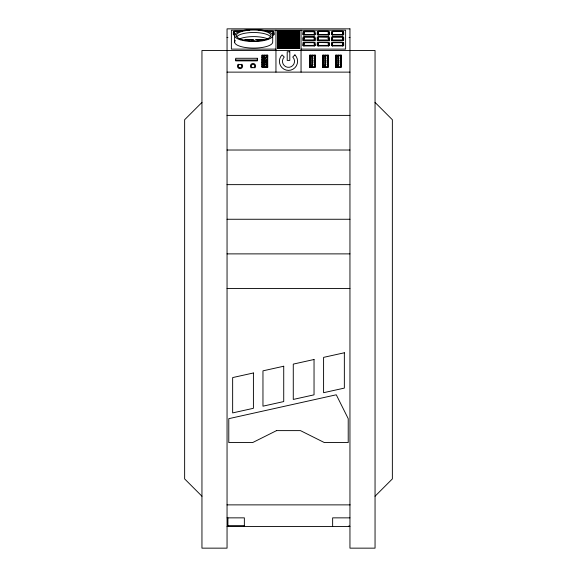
<?xml version="1.0" encoding="UTF-8"?>
<svg xmlns="http://www.w3.org/2000/svg" width="577" height="577" viewBox="0 0 577 577"><rect width="100%" height="100%" fill="white"/><g stroke="black" fill="none" stroke-linecap="round" stroke-linejoin="round"><path stroke-width="0.87" d="M263.148 66.11L263.148 56.503L264.742 56.503L264.742 66.11L263.148 66.11L263.148 56.503M264.8 55.854L264.8 55.14M267.728 66.665L262.6 66.737L262.6 55.875L267.007 55.882L267.007 57.448C267.966 57.772 267.742 55.342 266.826 55.464M262.203 66.629C262.708 68.007 266.711 67.783 267.396 66.716L267.396 59.806C266.862 62.619 266.819 57.765 267.396 57.051L267.007 57.484M267.396 57.448L267.396 55.897M267.007 60.239L267.396 60.239L267.396 62.77L267.007 62.77L267.396 62.121C268.182 63.239 265.874 63.016 267.396 63.167M310.751 66.11L310.751 56.503L312.345 56.503L312.345 66.11L310.751 66.11L310.751 56.503M312.402 55.854L312.402 55.14M315.33 66.665L310.202 66.737L310.202 55.875L314.609 55.882L314.609 57.448L315.049 57.448L314.999 65.562M314.876 57.808C316.102 58.58 313.679 61.068 314.768 60.556M314.999 62.489L314.609 62.77L314.609 62.121L314.609 62.799M323.733 66.11L323.733 56.503L325.327 56.503L325.327 66.11L323.733 66.11L323.733 56.503M325.385 55.854L325.385 55.14M328.313 66.665L323.185 66.737L323.185 55.875L327.592 55.882L327.592 57.448C328.551 57.772 328.327 55.342 327.411 55.464M322.788 66.629C323.293 68.007 327.296 67.783 327.981 66.716L327.981 59.806C327.447 62.619 327.404 57.765 327.981 57.051L327.592 57.484M327.981 57.448L327.981 55.897M327.592 60.239L327.981 60.239L327.981 62.77L327.592 62.77L327.981 62.121C328.767 63.239 326.459 63.016 327.981 63.167M336.716 66.11L336.716 56.503L338.31 56.503L338.31 66.11L336.716 66.11L336.716 56.503M338.367 55.854L338.367 55.14M341.295 66.665L336.167 66.737L336.167 55.875L340.574 55.882L340.574 57.448L341.014 57.448L340.964 65.562M340.841 57.808C342.067 58.58 339.644 61.068 340.733 60.556M340.964 62.489L340.574 62.77L340.574 62.121L340.574 62.799M267.396 62.078L267.396 60.498L267.007 60.477L267.396 60.535M327.981 62.078L327.981 60.498L327.592 60.477L327.981 60.535M266.985 66.759L267.021 59.518L267.396 59.474M314.588 66.759L314.631 55.897M327.57 66.759L327.606 59.518L327.981 59.474M340.553 66.759L340.596 55.897M267.396 57.851L266.992 57.815L267.028 55.897M327.981 57.851L327.577 57.815L327.613 55.897M251.406 41.558L252.041 40.138L253.173 39.827L254.01 40.138L253.476 41.32M234.19 33.387L234.587 33.163M273.137 34.44L272.2 34.735M303.863 31.749L314.249 31.749M303.863 33.387L304.36 33.141M303.863 37.216L314.249 37.216M303.863 38.861L304.36 38.616M303.863 42.691L314.249 42.691M303.863 44.335L304.36 44.09M314.249 34.44L303.863 34.44M318.143 35.183L318.143 31.749L319.081 31.447L328.306 31.576L328.529 35.183M314.249 39.914L303.863 39.914M318.143 33.387L318.158 31.713M328.529 37.216L318.454 37.022L318.143 40.657M314.249 45.388L303.863 45.388M328.529 42.691L318.454 42.496L318.143 46.131M318.143 44.335L318.158 42.662M328.515 34.469L318.158 34.469M328.515 39.943L318.194 39.979M332.424 37.216L342.81 37.216M328.529 45.388L318.143 45.388M332.424 42.691L342.81 42.691M342.796 34.469L332.439 34.469M342.796 39.943L332.439 39.943M342.81 45.388L332.424 45.388M318.194 38.796L318.158 37.188M201.95 102.417L184.64 119.727L184.64 478.91L201.95 496.22M241.251 64.848L241.871 64.227A2.596 2.596 0 0 1 241.871 67.906A2.596 2.596 0 0 1 238.193 67.906A2.596 2.596 0 0 1 238.193 64.227L238.813 64.848M251.796 67.285L251.175 67.906A2.596 2.596 0 0 1 251.175 64.227A2.596 2.596 0 0 1 254.854 64.227A2.596 2.596 0 0 1 254.854 67.906L254.233 67.285M263.364 56.719L264.742 56.503M310.967 56.719L312.345 56.503M323.949 56.719L325.327 56.503M336.932 56.719L338.31 56.503M375.05 496.22L392.36 478.91L392.36 119.727L375.05 102.417M262.629 61.991L262.203 62.042L262.694 62.027M262.585 64.891L262.203 64.934L262.694 64.92M314.681 57.707L314.768 57.7M310.188 64.891L309.806 64.934L310.296 64.92M314.768 63.016L314.357 63.073L314.999 63.167M323.17 59.568L322.788 59.611L323.279 59.597M340.646 57.707L340.733 57.7M336.153 64.891L335.771 64.934L336.261 64.92M340.733 63.016L340.322 63.073L340.964 63.167M262.203 57.851L262.723 57.801M266.762 64.84L267.396 64.761M314.364 59.518L314.999 59.438M314.364 64.84L314.999 64.761M340.329 59.518L340.964 59.438M327.347 64.84L327.981 64.761M340.329 64.84L340.964 64.761M262.384 40.138L264.353 40.138M267.021 63.037C267.663 62.943 266.718 65.035 267.396 65.129M309.806 57.851L310.13 57.707M335.771 57.851L336.095 57.707M309.806 63.174L310.13 63.03M327.606 63.037C328.234 62.929 327.339 65.057 327.981 65.129M335.771 63.174L336.095 63.03M314.768 61.919L314.357 61.977L314.768 62.02M340.733 61.919L340.322 61.977L340.733 62.02M267.396 61.898L266.754 61.977L267.396 61.862M327.981 61.898L327.339 61.977L327.981 61.862M262.203 57.815L262.636 57.75M322.788 57.815L323.279 57.693M262.203 63.138L262.694 63.016M314.999 59.474L314.566 59.539L314.999 59.611M340.964 59.474L340.531 59.539L340.964 59.611M322.788 63.138L323.437 63.073L322.788 63.174M267.396 59.438L266.985 59.474L267.396 59.611M322.788 57.851L323.17 57.722M262.203 63.174L262.585 63.044M327.981 59.438L327.57 59.474L327.981 59.611M249.185 30.22A17.296 5.467 0 0 0 241.431 39.373A17.296 5.467 0 0 0 270.368 36.921A17.296 5.467 0 0 0 249.185 30.22L231.377 30.22L231.377 49.117L275.95 49.117M259.015 30.22L345.623 30.22L345.623 49.117L301.05 49.117M277.681 31.043L299.319 31.043M241.979 31.18L235.055 31.18A1.947 0.613 0 0 0 233.324 31.721L233.324 34.735M265.348 31.18L272.272 31.18A1.947 0.613 0 0 1 274.003 31.721L274.003 34.735M277.681 31.317L299.319 31.317M239.383 31.447L234.24 31.677L234.19 35.183M267.093 31.447L273.044 31.641L273.137 35.183M277.681 31.591L299.319 31.591M277.681 31.858L299.319 31.858M277.681 32.132L299.319 32.132M277.681 32.406L299.319 32.406M277.681 32.68L299.319 32.68M277.681 32.954L299.319 32.954M277.681 33.228L299.319 33.228M277.681 33.502L299.319 33.502M277.681 33.776L299.319 33.776M277.681 34.05L299.319 34.05M277.681 34.324L299.319 34.324M277.681 34.598L299.319 34.598M277.681 34.872L299.319 34.872M277.681 35.147L299.319 35.147M277.681 35.421L299.319 35.421M277.681 35.695L299.319 35.695M277.681 35.969L299.319 35.969M277.681 36.243L299.319 36.243M277.681 36.517L299.319 36.517M277.681 36.791L299.319 36.791M277.681 37.065L299.319 37.065M277.681 37.339L299.319 37.339M227.049 37.505L227.915 37.505M349.085 37.505L349.95 37.505M277.681 37.613L299.319 37.613M277.681 37.887L299.319 37.887M277.681 38.161L299.319 38.161M277.681 38.435L299.319 38.435M277.681 38.709L299.319 38.709M277.681 38.984L299.319 38.984M277.681 39.25L299.319 39.25M277.681 39.524L299.319 39.524M277.681 39.799L299.319 39.799M277.681 40.073L299.319 40.073M277.681 40.347L299.319 40.347M277.681 40.621L299.319 40.621M277.681 40.895L299.319 40.895M277.681 41.169L299.319 41.169M277.681 41.443L299.319 41.443M277.681 41.717L299.319 41.717M277.681 41.991L299.319 41.991M277.681 42.265L299.319 42.265M277.681 42.539L299.319 42.539M277.681 42.813L299.319 42.813M277.681 43.087L299.319 43.087M277.681 43.362L299.319 43.362M277.681 43.636L299.319 43.636M277.681 43.91L299.319 43.91M277.681 44.184L299.319 44.184M277.681 44.458L299.319 44.458M277.681 44.732L299.319 44.732M277.681 45.006L299.319 45.006M277.681 45.28L299.319 45.28M277.681 45.554L299.319 45.554M277.681 45.828L299.319 45.828M277.681 46.102L299.319 46.102M277.681 46.376L299.319 46.376M277.681 46.643L299.319 46.643M277.681 46.917L299.319 46.917M277.681 47.191L299.319 47.191M277.681 47.465L299.319 47.465M277.681 47.74L299.319 47.74M277.681 48.014L299.319 48.014M277.681 48.288L299.319 48.288M310.383 55.464L309.806 55.897L309.806 66.716C310.513 67.797 314.415 67.942 314.999 66.665M314.429 55.464L314.999 55.983M323.365 55.464L322.788 55.983M336.348 55.464L335.771 55.897L335.771 66.716C336.478 67.797 340.38 67.942 340.964 66.665M340.394 55.464L340.964 55.983M262.78 55.464L262.203 55.983M261.879 55.983L262.593 55.983M267.007 55.983L267.728 55.983M309.481 55.983L310.195 55.983M314.609 55.983L315.33 55.983M322.464 55.983L323.178 55.983M327.592 55.983L328.313 55.983M335.446 55.983L336.16 55.983M340.574 55.983L341.295 55.983M262.203 57.051L262.593 57.051M322.788 57.051L323.178 57.051M262.16 57.448L262.593 57.448M309.762 57.448L310.195 57.448M322.745 57.448L323.178 57.448M335.727 57.448L336.16 57.448M262.16 59.806L262.593 59.806M309.762 59.806L310.195 59.806M322.745 59.806L323.178 59.806M335.727 59.806L336.16 59.806M235.704 60.008L257.342 60.008M262.203 60.239L262.593 60.239M309.806 60.239L310.195 60.239M314.609 60.239L314.999 59.806M322.788 60.239L323.178 60.239M335.771 60.239L336.16 60.239M340.574 60.239L340.964 59.806M262.203 60.477L262.593 60.535M309.806 60.498L310.13 60.571M322.788 60.498L323.178 60.535M335.771 60.498L336.095 60.571M262.203 62.121L262.593 62.078M309.806 62.078L310.195 62.078M322.788 62.078L323.178 62.121M335.771 62.078L336.16 62.078M262.203 62.338L262.593 62.374M267.007 62.374L267.396 62.338M309.806 62.338L310.195 62.338M322.788 62.338L323.178 62.374M327.592 62.374L327.981 62.338M335.771 62.338L336.16 62.338M262.16 62.77L262.593 62.77M309.762 62.77L310.195 62.77M322.745 62.77L323.178 62.77M335.727 62.77L336.16 62.77M262.203 62.806L262.593 62.806M267.396 62.799L267.007 62.078M322.788 62.806L323.178 62.806M327.981 62.799L327.592 62.078M264.742 64.768L265.211 64.768L265.211 63.903L264.742 63.903L264.742 66.11L263.364 65.893M312.345 64.768L312.813 64.768L312.813 63.903L312.345 63.903L312.345 66.11L310.967 65.893M325.327 64.768L325.796 64.768L325.796 63.903L325.327 63.903L325.327 66.11L323.949 65.893M338.31 64.768L338.778 64.768L338.778 63.903L338.31 63.903L338.31 66.11L336.932 65.893M262.16 65.165L262.593 65.165M267.007 65.165L267.447 65.165M309.762 65.165L310.195 65.165M314.609 65.165L315.049 65.165M322.745 65.165L323.178 65.165M327.592 65.165L328.032 65.165M335.727 65.165L336.16 65.165M340.574 65.165L341.014 65.165M262.203 65.562L262.593 65.562M267.007 65.562L267.396 65.562M322.788 65.562L323.178 65.562M327.592 65.562L327.981 65.562M261.879 66.629L262.593 66.629M309.481 66.629L310.195 66.629M322.464 66.629L323.178 66.629M335.446 66.629L336.16 66.629M227.049 72.125L349.95 72.125M227.049 115.4L349.95 115.4M227.049 150.02L349.95 150.02M227.049 184.64L349.95 184.64M227.049 219.26L349.95 219.26M227.049 253.88L349.95 253.88M227.049 288.5L349.95 288.5M227.021 504.875L350.167 504.875M227.049 517.857L244.359 517.857L244.359 526.512M349.95 517.857L332.64 517.857L332.64 526.512M227.915 525.647L244.359 525.647M227.049 526.512L349.95 526.512M235.127 34.735L234.204 34.469M322.788 61.876L323.437 61.97L322.788 61.912M262.203 61.876L262.636 61.977L262.203 61.912M340.964 57.851L340.733 57.794M314.999 57.851L314.768 57.794M335.771 59.438L336.42 59.539L335.771 59.474M322.788 59.438L323.221 59.546L322.788 59.474M309.806 59.438L310.455 59.539L309.806 59.474M262.203 59.438L262.852 59.539L262.203 59.474M335.771 64.761L336.203 64.869L335.771 64.797M322.788 64.761L323.437 64.862L322.788 64.797M309.806 64.761L310.238 64.869L309.806 64.797M262.203 64.761L262.636 64.869L262.203 64.797M340.841 63.124C341.721 64.271 340.113 64.812 340.964 65.129M314.876 63.124C315.785 64.292 314.112 64.797 314.999 65.129M328.032 33.141L328.529 33.387M328.032 38.616L328.529 38.861M328.032 44.09L328.529 44.335M272.64 33.141L273.137 33.387M342.413 33.163L342.81 33.387M342.413 38.637L342.81 38.861M342.413 44.112L342.81 44.335M340.574 57.051L340.574 57.484M314.609 57.051L314.609 57.484M349.085 525.647L349.085 526.512M343.676 34.735L343.676 31.721A1.947 0.613 0 0 0 341.945 31.18L333.29 31.18A1.947 0.613 0 0 0 331.559 31.721L331.559 34.735M343.676 40.21L343.676 37.195A1.947 0.613 0 0 0 341.945 36.647L333.29 36.647A1.947 0.613 0 0 0 331.559 37.195L331.559 40.895M343.676 45.684L343.676 42.669A1.947 0.613 0 0 0 341.945 42.121L333.29 42.121A1.947 0.613 0 0 0 331.559 42.669L331.559 45.684M342.81 35.183L342.796 31.713L341.873 31.447L332.648 31.576L332.424 35.183M342.796 37.188L342.81 40.657M342.796 42.662L342.81 46.131M340.827 57.448L340.827 65.165M340.394 55.14L340.394 55.854M340.394 66.759L340.394 67.48M338.685 57.844L338.685 58.71M338.685 60.008L338.685 60.873M338.685 61.739L338.685 62.604M338.685 63.903L338.685 64.768M338.389 63.903L338.389 64.768M338.367 66.759L338.367 67.48M338.093 56.719L338.093 65.893M336.348 55.14L336.348 55.854M336.348 66.759L336.348 67.48M335.915 57.448L335.915 65.165M332.439 37.188L332.424 40.657M332.439 42.662L332.424 46.131M329.395 34.735L329.395 31.721A1.947 0.613 0 0 0 327.664 31.18L319.009 31.18A1.947 0.613 0 0 0 317.278 31.721L317.278 34.735M329.395 40.895L329.395 37.195A1.947 0.613 0 0 0 327.664 36.647L319.009 36.647A1.947 0.613 0 0 0 317.278 37.195L317.278 40.895M329.395 45.684L329.395 42.669A1.947 0.613 0 0 0 327.664 42.121L319.009 42.121A1.947 0.613 0 0 0 317.278 42.669L317.278 45.684M328.515 37.188L328.529 40.657M328.515 42.662L328.529 46.131M327.844 57.448L327.844 65.165M327.411 55.14L327.411 55.854M327.411 66.759L327.411 67.48M325.702 57.844L325.702 58.71M325.702 60.008L325.702 60.873M325.702 61.739L325.702 62.604M325.702 63.903L325.702 64.768M325.406 63.903L325.406 64.768M325.385 66.759L325.385 67.48M325.111 56.719L325.111 65.893M323.365 55.14L323.365 55.854M323.365 66.759L323.365 67.48M322.932 57.448L322.932 65.165M315.114 34.735L315.114 31.721A1.947 0.613 0 0 0 313.383 31.18L304.728 31.18A1.947 0.613 0 0 0 302.997 31.721L302.997 34.735M315.114 40.895L315.114 37.195A1.947 0.613 0 0 0 313.383 36.647L304.728 36.647A1.947 0.613 0 0 0 302.997 37.195L302.997 40.895M315.114 45.684L315.114 42.669A1.947 0.613 0 0 0 313.383 42.121L304.728 42.121A1.947 0.613 0 0 0 302.997 42.669L302.997 45.684M314.862 57.448L314.862 65.165M314.429 55.14L314.429 55.854M314.429 66.759L314.429 67.48M314.234 31.713L314.249 35.183M314.234 37.188L314.249 40.657M314.234 42.662L314.249 46.131M312.72 57.844L312.72 58.71M312.72 60.008L312.72 60.873M312.72 61.739L312.72 62.604M312.72 63.903L312.72 64.768M312.424 63.903L312.424 64.768M312.402 66.759L312.402 67.48M312.128 56.719L312.128 65.893M310.383 55.14L310.383 55.854M310.383 66.759L310.383 67.48M309.95 57.448L309.95 65.165M303.877 31.713L303.863 35.183M303.877 37.188L303.863 40.657M303.877 42.662L303.863 46.131M301.05 30.22L301.05 72.125M298.453 30.769L298.453 48.562M297.588 30.769L297.588 48.562M296.722 30.769L296.722 48.562M295.857 30.769L295.857 48.562M294.991 30.769L294.991 48.562M294.126 30.769L294.126 48.562M293.26 30.769L293.26 48.562M292.395 30.769L292.395 48.562M291.529 30.769L291.529 48.562M290.664 30.769L290.664 48.562M289.798 30.769L289.798 48.562M288.933 30.769L288.933 48.562M288.067 30.769L288.067 48.562M287.202 30.769L287.202 48.562M286.336 30.769L286.336 48.562M285.471 30.769L285.471 48.562M284.605 30.769L284.605 48.562M283.74 30.769L283.74 48.562M282.874 30.769L282.874 48.562M282.009 30.769L282.009 48.562M281.143 30.769L281.143 48.562M280.278 30.769L280.278 48.562M279.412 30.769L279.412 48.562M278.547 30.769L278.547 48.562M275.95 30.22L275.95 72.125M272.705 35.5L272.705 42.071A19.041 6.022 0 0 1 251.175 48.042A19.041 6.022 0 0 1 235.272 40.513M267.259 57.448L267.259 65.165M266.826 55.14L266.826 55.854M266.826 66.759L266.826 67.48M265.117 57.844L265.117 58.71M265.117 60.008L265.117 60.873M265.117 61.739L265.117 62.604M265.117 63.903L265.117 64.768M264.821 63.903L264.821 64.768M264.8 66.759L264.8 67.48M264.526 56.719L264.526 65.893M262.78 55.14L262.78 55.854M262.78 66.759L262.78 67.48M262.347 57.448L262.347 65.165M234.623 35.5L234.623 42.071M227.915 517.857L227.915 526.512M343.676 34.461A1.947 0.613 0 0 1 341.945 35.009L333.29 35.009A1.947 0.613 0 0 1 331.559 34.461M329.395 34.461A1.947 0.613 0 0 1 327.664 35.009L319.009 35.009A1.947 0.613 0 0 1 317.278 34.461M315.114 34.461A1.947 0.613 0 0 1 313.383 35.009L304.728 35.009A1.947 0.613 0 0 1 302.997 34.461M343.676 39.936A1.947 0.613 0 0 1 341.945 40.484L333.29 40.484A1.947 0.613 0 0 1 331.559 39.936M329.395 39.936A1.947 0.613 0 0 1 327.664 40.484L319.009 40.484A1.947 0.613 0 0 1 317.278 39.936M315.114 39.936A1.947 0.613 0 0 1 313.383 40.484L304.728 40.484A1.947 0.613 0 0 1 302.997 39.936M343.676 45.41A1.947 0.613 0 0 1 341.945 45.958L333.29 45.958A1.947 0.613 0 0 1 331.559 45.41M329.395 45.41A1.947 0.613 0 0 1 327.664 45.958L319.009 45.958A1.947 0.613 0 0 1 317.278 45.41M315.114 45.41A1.947 0.613 0 0 1 313.383 45.958L304.728 45.958A1.947 0.613 0 0 1 302.997 45.41M235.055 35.009A1.947 0.613 0 0 1 233.324 34.461M274.003 34.461A1.947 0.613 0 0 1 272.272 35.009M239.282 39.034A17.296 5.467 0 0 1 268.045 39.034M236.959 36.553A17.296 5.467 0 0 1 253.664 32.5A17.296 5.467 0 0 1 270.368 36.553M233.324 33.365A1.947 0.613 0 0 1 234.623 32.846M272.705 32.846A1.947 0.613 0 0 1 274.003 33.365M331.559 33.365A1.947 0.613 0 0 1 332.655 32.875M314.213 32.911A1.947 0.613 0 0 1 315.114 33.365M302.997 33.365A1.947 0.613 0 0 1 304.295 32.846M342.377 32.846A1.947 0.613 0 0 1 343.676 33.365M328.097 32.846A1.947 0.613 0 0 1 329.395 33.365M317.278 33.365A1.947 0.613 0 0 1 318.179 32.911M314.213 38.385A1.947 0.613 0 0 1 315.114 38.839M328.097 38.32A1.947 0.613 0 0 1 329.395 38.839M331.559 38.839A1.947 0.613 0 0 1 332.655 38.349M342.377 38.32A1.947 0.613 0 0 1 343.676 38.839M317.278 38.839A1.947 0.613 0 0 1 318.179 38.385M302.997 38.839A1.947 0.613 0 0 1 304.295 38.32M342.377 43.794A1.947 0.613 0 0 1 343.676 44.314M314.213 43.859A1.947 0.613 0 0 1 315.114 44.314M302.997 44.314A1.947 0.613 0 0 1 304.295 43.794M328.097 43.794A1.947 0.613 0 0 1 329.395 44.314M317.278 44.314A1.947 0.613 0 0 1 318.179 43.859M331.559 44.314A1.947 0.613 0 0 1 332.655 43.823M294.926 54.88L292.763 57.044A6.03 6.03 0 0 1 292.763 65.569A6.03 6.03 0 0 1 284.237 65.569A6.03 6.03 0 0 1 284.237 57.044L282.074 54.88A9.088 9.088 0 0 0 282.074 67.733A9.088 9.088 0 0 0 294.926 67.733A9.088 9.088 0 0 0 294.926 54.88M276.556 430.615L252.668 442.559L228.78 442.559L228.78 418.671L336.276 394.783L348.219 418.671L348.219 442.559L324.332 442.559L300.444 430.615L276.556 430.615M252.899 39.726L244.662 40.022L247.252 39.409L252.899 39.726M263.249 39.726L257.328 40.022L255.698 39.409L263.249 39.726M253.411 372.973L232.646 377.582L232.646 412.916L253.411 408.307L253.411 372.973M283.725 366.236L262.961 370.845L262.961 406.179L283.725 401.57L283.725 366.236M314.039 359.5L293.275 364.109L293.275 399.443L314.039 394.834L314.039 359.5M344.354 352.763L323.589 357.372L323.589 392.706L344.354 388.097L344.354 352.763M349.95 28.85L227.049 28.85L227.049 548.15L201.95 548.15L201.95 50.487L375.05 50.487L375.05 548.15L349.95 548.15L349.95 28.85M299.319 30.769L277.681 30.769L277.681 48.562L299.319 48.562L299.319 30.769M289.798 51.757L287.202 51.757L287.202 60.412L289.798 60.412L289.798 51.757M267.728 55.14L261.879 55.14L261.879 67.48L267.728 67.48L267.728 55.14M315.33 55.14L309.481 55.14L309.481 67.48L315.33 67.48L315.33 55.14M328.313 55.14L322.464 55.14L322.464 67.48L328.313 67.48L328.313 55.14M341.295 55.14L335.446 55.14L335.446 67.48L341.295 67.48L341.295 55.14M265.211 57.844L264.742 57.844L264.742 58.71L265.211 58.71L265.211 57.844M312.813 57.844L312.345 57.844L312.345 58.71L312.813 58.71L312.813 57.844M325.796 57.844L325.327 57.844L325.327 58.71L325.796 58.71L325.796 57.844M338.778 57.844L338.31 57.844L338.31 58.71L338.778 58.71L338.778 57.844M257.342 58.277L235.704 58.277L235.704 60.873L257.342 60.873L257.342 58.277M265.211 60.008L264.742 60.008L264.742 60.873L265.211 60.873L265.211 60.008M312.813 60.008L312.345 60.008L312.345 60.873L312.813 60.873L312.813 60.008M325.796 60.008L325.327 60.008L325.327 60.873L325.796 60.873L325.796 60.008M338.778 60.008L338.31 60.008L338.31 60.873L338.778 60.873L338.778 60.008M265.211 61.739L264.742 61.739L264.742 62.604L265.211 62.604L265.211 61.739M312.813 61.739L312.345 61.739L312.345 62.604L312.813 62.604L312.813 61.739M325.796 61.739L325.327 61.739L325.327 62.604L325.796 62.604L325.796 61.739M338.778 61.739L338.31 61.739L338.31 62.604L338.778 62.604L338.778 61.739M239.174 67.559A1.724 1.724 0 0 0 241.756 66.066A1.724 1.724 0 0 0 239.174 64.574A1.724 1.724 0 0 0 239.174 67.559M252.156 67.559A1.724 1.724 0 0 0 254.738 66.066A1.724 1.724 0 0 0 252.156 64.574A1.724 1.724 0 0 0 252.156 67.559M240.198 39.763A19.041 6.022 0 0 0 272.055 37.058A19.041 6.022 0 0 0 248.737 29.687A19.041 6.022 0 0 0 240.198 39.763"/></g></svg>
